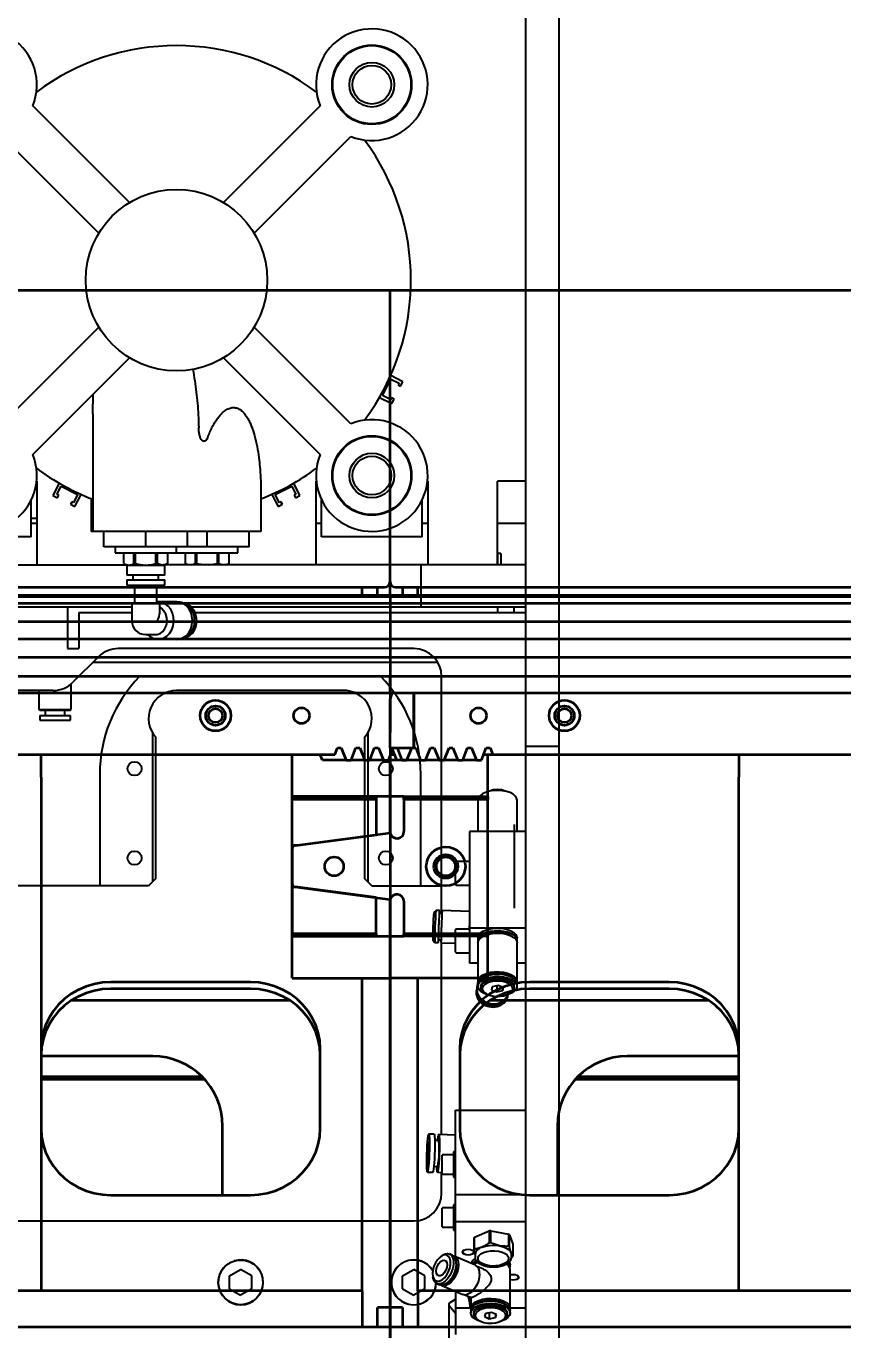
# Model space of a CAD drawing. Header units: inches. Extents: x 16559 to 58559, y 6500 to 36200.
# Drawn here: x 28714.2 to 29006.8, y 29708.2 to 30175.3 of the extents above; entities that cross this region are included whole.
import ezdxf

# ---------------------------------------------------------------- set-up
doc = ezdxf.new("R2010")
doc.units = ezdxf.units.IN
doc.header["$LTSCALE"] = 300
doc.layers.add('GUIDE', color=4, linetype='Continuous', lineweight=35)
doc.layers.add('MORSE', color=41, linetype='Continuous')
doc.layers.add('QUOTE', color=7, linetype='Continuous')
doc.styles.get("Standard").update_dxf_attribs({"font": 'romans.shx'})
doc.dimstyles.new('sc1a100', dxfattribs={"dimscale": 100, "dimtxt": 3, "dimasz": 3, "dimexe": 0, "dimexo": 0, "dimgap": 1, "dimtad": 1, "dimzin": 12, "dimdsep": 46, "dimtxsty": 'Standard', "dimblk": 'CLOSEDBLANK', "dimcen": 1, "dimclrd": 253, "dimclre": 253, "dimclrt": 2, "dimadec": 0, "dimazin": 3, "dimtfac": 1, "dimtmove": 0, "dimatfit": 1, "dimldrblk": 'CLOSEDBLANK', "dimfxl": 1, "dimtolj": 1, "dimtzin": 0, "dimarcsym": 0})

# ---------------------------------------------------------------- blocks, each defined once
blk = doc.blocks.new('A$C17fb79fa')
at = {"layer": 'GUIDE'}
for p, q in [((2000, 413.29), (0, 413.29)), ((0, 413.05), (0, 413.29)), ((0, 349.36), (0, 413.05)), ((4000, 413.29), (2000, 413.29)), ((4000, 413.05), (4000, 413.29)), ((4000, 349.36), (4000, 413.05)), ((0, 345.6), (0, 349.36)), ((4000, 345.6), (4000, 349.36)), ((0, 309), (0, 345.6)), ((4000, 309), (4000, 345.6)), ((4000, 304), (4000, 309)), ((4000, 304), (0, 304)), ((0, 304), (0, 303.5)), ((2, 307), (1998, 307)), ((4.5, 307), (4.5, 304)), ((10, 304), (10, 307)), ((2002, 307), (3998, 307)), ((3990, 304), (3990, 307)), ((3995.5, 304), (3995.5, 307)), ((4000, 304), (4000, 303.5)), ((4000, 303.5), (0, 303.5)), ((0, 303.5), (0, 301.14)), ((4000, 301.14), (0, 301.14)), ((0, 301.14), (0, 294.64)), ((4000, 303.5), (4000, 301.14)), ((4000, 301.14), (4000, 294.64)), ((4000, 294.64), (0, 294.64)), ((0, 294.64), (0, 288.36)), ((4000, 294.64), (4000, 288.36)), ((4000, 288.36), (0, 288.36)), ((0, 288.36), (0, 281.86)), ((4000, 288.36), (4000, 281.86)), ((4000, 281.86), (0, 281.86)), ((0, 281.86), (0, 275)), ((4000, 281.86), (4000, 275)), ((4000, 275), (0, 275)), ((0, 275), (0, 269)), ((4000, 269), (4000, 275)), ((1.77, 269), (0, 269)), ((0, 269), (0, 255)), ((0.71, 269), (0, 267)), ((0, 249.5), (0, 267)), ((8.51, 269), (1.77, 269)), ((1008.51, 269), (8.51, 269)), ((8.51, 269), (8.51, 249.5)), ((4008.51, 269), (3008.51, 269)), ((4008.51, 249.5), (4008.51, 269)), ((0, 249.5), (0, 247)), ((0, 249.5), (8.51, 249.5)), ((2.44, 245), (0.7, 249.5)), ((8.51, 249.5), (9.21, 249.5)), ((9.21, 249.5), (10.95, 245)), ((12.74, 245), (14.48, 249.5)), ((14.48, 249.5), (15.88, 249.5)), ((15.88, 249.5), (17.62, 245)), ((19.4, 245), (21.14, 249.5)), ((21.14, 249.5), (22.55, 249.5)), ((22.55, 249.5), (24.28, 245)), ((26.07, 245), (27.81, 249.5)), ((27.81, 249.5), (29.21, 249.5)), ((29.21, 249.5), (30.95, 245)), ((32.74, 245), (34.48, 249.5)), ((34.48, 249.5), (35.88, 249.5)), ((35.88, 249.5), (36.84, 247)), ((3980.18, 247), (3981.14, 249.5)), ((3981.14, 249.5), (3982.55, 249.5)), ((3982.55, 249.5), (3984.28, 245)), ((3986.07, 245), (3987.81, 249.5)), ((3987.81, 249.5), (3989.21, 249.5)), ((3989.21, 249.5), (3990.95, 245)), ((3992.74, 245), (3994.48, 249.5)), ((3994.48, 249.5), (3995.88, 249.5)), ((3995.88, 249.5), (3997.62, 245)), ((3999.41, 245), (4001.14, 249.5)), ((4001.14, 249.5), (4002.55, 249.5)), ((4002.55, 249.5), (4004.28, 245)), ((4006.07, 245), (4007.81, 249.5)), ((4007.81, 249.5), (4008.51, 249.5)), ((1.67, 247), (0, 247)), ((0, 247), (0, 232)), ((10.95, 245), (2.44, 245)), ((10.95, 245), (12.74, 245)), ((17.62, 245), (12.74, 245)), ((17.62, 245), (19.4, 245)), ((24.28, 245), (19.4, 245)), ((24.28, 245), (26.07, 245)), ((30.95, 245), (26.07, 245)), ((30.95, 245), (32.74, 245)), ((36.84, 247), (33.51, 247)), ((35, 232), (35, 247)), ((980.18, 247), (36.84, 247)), ((125, 247), (125, 239)), ((3980.18, 247), (3036.84, 247)), ((3875, 239), (3875, 247)), ((3965, 232), (3965, 247)), ((3975.77, 245), (3975, 247)), ((3984.28, 245), (3975.77, 245)), ((3984.28, 245), (3986.07, 245)), ((3990.95, 245), (3986.07, 245)), ((3990.95, 245), (3992.74, 245)), ((3997.62, 245), (3992.74, 245)), ((3997.62, 245), (3999.41, 245)), ((4004.28, 245), (3999.41, 245)), ((4000, 232), (4000, 245)), ((4004.28, 245), (4006.07, 245)), ((125, 55), (125, 239)), ((3875, 239), (3875, 55)), ((-35, 232), (-5, 232)), ((-35, 231), (-35, 232)), ((-5, 231), (-35, 231)), ((-35, 214.5), (-35, 231)), ((-5, 232), (-5, 231)), ((-5, 231), (-5, 218.18)), ((5, 232), (0, 232)), ((0, 218.84), (0, 232)), ((5, 232), (35, 232)), ((5, 231), (5, 232)), ((5, 231), (5, 219.5)), ((35, 231), (5, 231)), ((35, 232), (35, 231)), ((35, 183), (35, 231)), ((4000, 232), (3965, 232)), ((3965, 182), (3965, 232)), ((4000, 232), (4000, 182)), ((0.09, 218.85), (-34.13, 214.35)), ((-5, 218.18), (-32.98, 214.5)), ((-32.98, 214.5), (-35, 214.5)), ((-35, 213.36), (-35, 200.64)), ((-35, 199.5), (-35, 183)), ((-32.98, 199.5), (-35, 199.5)), ((-34.13, 199.65), (0.09, 195.15)), ((-5, 195.82), (-32.98, 199.5)), ((-5, 183), (-5, 195.82)), ((0, 182), (0, 195.16)), ((5, 194.5), (5, 183)), ((-35, 183), (-5, 183)), ((-35, 182), (-35, 183)), ((-5, 183), (-5, 182)), ((5, 183), (35, 183)), ((5, 182), (5, 183)), ((35, 183), (35, 182)), ((-5, 182), (-35, 182)), ((0, 182), (0, 167)), ((0, 182), (5, 182)), ((35, 182), (5, 182)), ((35, 167), (35, 182)), ((3965, 167), (3965, 182)), ((3965, 182), (4000, 182)), ((4000, 167), (4000, 182)), ((35, 167), (0, 167)), ((0, 167), (0, 49)), ((10, 55), (10, 167)), ((100, 165.57), (50, 165.57)), ((3950, 165.57), (3900, 165.57)), ((3965, 167), (4000, 167)), ((3990, 55), (3990, 167)), ((4000, 49), (4000, 167)), ((114.11, 159), (35.89, 159)), ((100, 163.16), (50, 163.16)), ((3964.11, 159), (3885.89, 159)), ((3950, 163.16), (3900, 163.16)), ((25, 141.73), (25, 113.12)), ((3975, 113.12), (3975, 141.73)), ((125, 139), (85, 139)), ((3915, 139), (3875, 139)), ((125, 131.66), (67.3, 131.66)), ((3932.7, 131.66), (3875, 131.66)), ((125, 130.66), (66.36, 130.66)), ((3933.64, 130.66), (3875, 130.66)), ((60, 114), (60, 89.28)), ((3940, 89.28), (3940, 114)), ((50, 89.28), (100, 89.28)), ((3900, 89.28), (3950, 89.28)), ((10, 55), (10, 42)), ((3990, 55), (10, 55)), ((3990, 55), (3990, 42)), ((4.5, 49), (0, 49)), ((0, 49), (0, 42)), ((4.5, 49), (4.5, 42)), ((4000, 49), (3995.5, 49)), ((3995.5, 42), (3995.5, 49)), ((4000, 42), (4000, 49)), ((4000, 42), (0, 42)), ((0, 42), (0, 34)), ((4000, 34), (4000, 42))]:
    blk.add_line(p, q, dxfattribs=at)
at = {"layer": 'GUIDE', "flags": 128}
for points in [[(50, 165.57), (46.99, 165.39), (44.02, 164.87), (41.13, 164.02), (38.38, 162.84), (35.8, 161.35), (33.42, 159.57), (31.29, 157.54), (29.43, 155.27), (27.86, 152.81), (26.62, 150.18), (25.73, 147.43), (25.18, 144.6), (25, 141.73)], [(125, 141.73), (124.82, 144.6), (124.27, 147.43), (123.38, 150.18), (122.14, 152.81), (120.57, 155.27), (118.71, 157.54), (116.58, 159.57), (114.2, 161.35), (111.62, 162.84), (108.87, 164.02), (105.98, 164.87), (103.01, 165.39), (100, 165.57)], [(3900, 165.57), (3896.99, 165.39), (3894.02, 164.87), (3891.13, 164.02), (3888.38, 162.84), (3885.8, 161.35), (3883.42, 159.57), (3881.29, 157.54), (3879.43, 155.27), (3877.86, 152.81), (3876.62, 150.18), (3875.73, 147.43), (3875.18, 144.6), (3875, 141.73)], [(3975, 141.73), (3974.82, 144.6), (3974.27, 147.43), (3973.38, 150.18), (3972.14, 152.81), (3970.57, 155.27), (3968.71, 157.54), (3966.58, 159.57), (3964.2, 161.35), (3961.62, 162.84), (3958.87, 164.02), (3955.98, 164.87), (3953.01, 165.39), (3950, 165.57)], [(50, 163.16), (46.99, 162.98), (44.02, 162.46), (41.13, 161.61), (38.38, 160.43), (35.8, 158.94), (33.42, 157.16), (31.29, 155.13), (29.43, 152.86), (27.86, 150.4), (26.62, 147.77), (25.73, 145.02), (25.18, 142.19), (25, 139.32)], [(125, 139.32), (124.82, 142.19), (124.27, 145.02), (123.38, 147.77), (122.14, 150.4), (120.57, 152.86), (118.71, 155.13), (116.58, 157.16), (114.2, 158.94), (111.62, 160.43), (108.87, 161.61), (105.98, 162.46), (103.01, 162.98), (100, 163.16)], [(3900, 163.16), (3896.99, 162.98), (3894.02, 162.46), (3891.13, 161.61), (3888.38, 160.43), (3885.8, 158.94), (3883.42, 157.16), (3881.29, 155.13), (3879.43, 152.86), (3877.86, 150.4), (3876.62, 147.77), (3875.73, 145.02), (3875.18, 142.19), (3875, 139.32)], [(3975, 139.32), (3974.82, 142.19), (3974.27, 145.02), (3973.38, 147.77), (3972.14, 150.4), (3970.57, 152.86), (3968.71, 155.13), (3966.58, 157.16), (3964.2, 158.94), (3961.62, 160.43), (3958.87, 161.61), (3955.98, 162.46), (3953.01, 162.98), (3950, 163.16)], [(25, 113.12), (25.18, 110.25), (25.73, 107.41), (26.62, 104.67), (27.86, 102.04), (29.43, 99.58), (31.29, 97.31), (33.42, 95.28), (35.8, 93.5), (38.38, 92.01), (41.13, 90.83), (44.02, 89.97), (46.99, 89.45), (50, 89.28)], [(100, 89.28), (103.01, 89.45), (105.98, 89.97), (108.87, 90.83), (111.62, 92.01), (114.2, 93.5), (116.58, 95.28), (118.71, 97.31), (120.57, 99.58), (122.14, 102.04), (123.38, 104.67), (124.27, 107.41), (124.82, 110.25), (125, 113.12)], [(3875, 113.12), (3875.18, 110.25), (3875.73, 107.41), (3876.62, 104.67), (3877.86, 102.04), (3879.43, 99.58), (3881.29, 97.31), (3883.42, 95.28), (3885.8, 93.5), (3888.38, 92.01), (3891.13, 90.83), (3894.02, 89.97), (3896.99, 89.45), (3900, 89.28)], [(3950, 89.28), (3953.01, 89.45), (3955.98, 89.97), (3958.87, 90.83), (3961.62, 92.01), (3964.2, 93.5), (3966.58, 95.28), (3968.71, 97.31), (3970.57, 99.58), (3972.14, 102.04), (3973.38, 104.67), (3974.27, 107.41), (3974.82, 110.25), (3975, 113.12)]]:
    blk.add_lwpolyline(points, dxfattribs=at)
at = {"layer": 'GUIDE'}
for centre, radius in [((62.5, 261), 5.5), ((3937.5, 261), 5.5), ((31.7, 261), 2.85), ((62.5, 261), 3.5), ((62.5, 261), 2.5), ((3937.5, 261), 3.5), ((3937.5, 261), 2.5), ((3968.3, 261), 2.85), ((20, 207), 7), ((20, 207), 4.25), ((20, 207), 3.4), ((3980, 207), 3.4)]:
    blk.add_circle(centre, radius, dxfattribs=at)
for centre, radius, start, end in [((2, 309), 2, 180, 270), ((3998, 309), 2, 270, 0), ((2.5, 219.5), 2.5, 195, 0), ((-34, 213.36), 1, 97.5, 180), ((-34, 200.64), 1, 180, 262.5), ((2.5, 194.5), 2.5, 0, 165), ((85, 114), 25, 90, 180), ((3915, 114), 25, 0, 90)]:
    blk.add_arc(centre, radius, start, end, dxfattribs=at)
blk = doc.blocks.new('A$C35a7cedc1')
at = {"layer": 'MORSE'}
for p, q in [((60.5, -80), (60.5, -689)), ((48.5, -150), (48.5, -699.5)), ((-93.34, -227.2), (-127.98, -192.56)), ((-25.02, -192.56), (-59.66, -227.2)), ((-138.94, -203.52), (-104.3, -238.16)), ((-48.7, -238.16), (-14.06, -203.52)), ((-104.3, -271.84), (-138.94, -306.48)), ((-14.06, -306.48), (-48.7, -271.84)), ((-127.98, -317.44), (-93.34, -282.8)), ((-59.66, -282.8), (-25.02, -317.44)), ((4.62, -291.39), (0.24, -289.16)), ((-2.71, -296.3), (0.29, -290.42)), ((0.29, -290.42), (3.23, -291.92)), ((3.23, -291.92), (2.91, -292.54)), ((2.91, -292.54), (3.8, -293)), ((3.8, -293), (4.62, -291.39)), ((-106.5, -302.91), (-106.38, -295.84)), ((-3.76, -297), (0.62, -299.23)), ((0.23, -297.8), (-2.71, -296.3)), ((0.55, -297.18), (0.23, -297.8)), ((1.44, -297.63), (0.55, -297.18)), ((0.62, -299.23), (1.44, -297.63)), ((-106.5, -302.91), (-106.5, -345)), ((-126.5, -327), (-126.6, -327)), ((-126.5, -327), (-126.5, -357)), ((-118.5, -327.74), (-120.73, -332.12)), ((-119.3, -331.73), (-117.8, -328.79)), ((-117.8, -328.79), (-111.92, -331.79)), ((-46.25, -330.41), (-46.25, -345)), ((-41.08, -331.79), (-35.2, -328.79)), ((-35.2, -328.79), (-33.7, -331.73)), ((-32.27, -332.12), (-34.5, -327.74)), ((-26.4, -327), (-26.5, -327)), ((-26.5, -357), (-26.5, -327)), ((13.5, -327), (13.4, -327)), ((13.5, -327), (13.5, -357)), ((48.5, -327), (38.5, -327)), ((38.5, -357), (38.5, -327)), ((-128.5, -347), (-128.5, -333.72)), ((-120.73, -332.12), (-119.13, -332.94)), ((-118.68, -332.05), (-119.3, -331.73)), ((-119.13, -332.94), (-118.68, -332.05)), ((-114.04, -334.41), (-114.5, -335.3)), ((-114.5, -335.3), (-112.89, -336.12)), ((-113.42, -334.73), (-114.04, -334.41)), ((-111.92, -331.79), (-113.42, -334.73)), ((-112.89, -336.12), (-110.66, -331.74)), ((-107, -333.27), (-107, -345)), ((-42.34, -331.74), (-40.11, -336.12)), ((-39.58, -334.73), (-41.08, -331.79)), ((-40.11, -336.12), (-38.5, -335.3)), ((-38.96, -334.41), (-39.58, -334.73)), ((-38.5, -335.3), (-38.96, -334.41)), ((-33.7, -331.73), (-34.32, -332.05)), ((-34.32, -332.05), (-33.87, -332.94)), ((-33.87, -332.94), (-32.27, -332.12)), ((-24.5, -347), (-24.5, -333.72)), ((11.5, -347), (11.5, -333.72)), ((-126.5, -340.4), (-128.5, -340.4)), ((-128.5, -342), (-126.5, -342)), ((-46.25, -345), (-107, -345)), ((-102.5, -350.5), (-102.5, -345)), ((-87.5, -350.5), (-87.5, -345)), ((-72.5, -350.5), (-72.5, -345)), ((-65.5, -350.5), (-65.5, -345)), ((-50.5, -350.5), (-50.5, -345)), ((-26.5, -342), (-24.5, -342)), ((11.5, -342), (13.5, -342)), ((38.5, -342), (48.5, -342)), ((-128.5, -347), (-164.5, -347)), ((11.5, -347), (-24.5, -347)), ((-50.5, -350.5), (-102.5, -350.5)), ((-98.5, -350.5), (-98.5, -352.7)), ((-98.5, -352.7), (-54.5, -352.7)), ((-95.39, -356.56), (-95.39, -352.7)), ((-91.73, -356.56), (-91.73, -352.7)), ((-91.16, -356.56), (-91.16, -352.7)), ((-83.84, -356.56), (-83.84, -352.7)), ((-83.27, -356.56), (-83.27, -352.7)), ((-79.61, -356.56), (-79.61, -352.7)), ((-76.5, -352.7), (-76.5, -350.5)), ((-73.4, -352.7), (-73.4, -356.56)), ((-69.73, -356.56), (-69.73, -352.7)), ((-69.16, -356.56), (-69.16, -352.7)), ((-61.84, -356.56), (-61.84, -352.7)), ((-61.27, -356.56), (-61.27, -352.7)), ((-57.61, -356.56), (-57.61, -352.7)), ((-54.5, -352.7), (-54.5, -350.5)), ((39.65, -352.87), (38.5, -352.87)), ((38.65, -357), (38.65, -352.87)), ((39.65, -352.87), (39.65, -357)), ((-201.5, -357), (-94.65, -357)), ((-95.4, -356.56), (-94.3, -357.2)), ((-95.4, -356.56), (-95.39, -356.56)), ((-94.3, -357.2), (-94.3, -360.7)), ((-80.7, -357.2), (-94.3, -357.2)), ((-91.73, -356.56), (-91.16, -356.56)), ((-83.84, -356.56), (-83.27, -356.56)), ((-80.7, -357.2), (-79.6, -356.56)), ((-80.7, -360.7), (-80.7, -357.2)), ((48.5, -357), (-80.35, -357)), ((-79.61, -356.56), (-79.6, -356.56)), ((-73.4, -356.56), (-72.65, -357)), ((-73.4, -356.56), (-73.39, -356.56)), ((-73.39, -356.56), (-71.86, -357)), ((-71.27, -357), (-69.73, -356.56)), ((-69.73, -356.56), (-69.16, -356.56)), ((-69.16, -356.56), (-66.11, -357)), ((-64.91, -357), (-61.84, -356.56)), ((-61.84, -356.56), (-61.27, -356.56)), ((-61.27, -356.56), (-59.74, -357)), ((-59.14, -357), (-57.61, -356.56)), ((-58.35, -357), (-57.6, -356.56)), ((-57.61, -356.56), (-57.6, -356.56)), ((11, -357), (11, -372)), ((-80.7, -360.7), (-94.3, -360.7)), ((-94.3, -362.4), (-94.3, -364.3)), ((-94.3, -362.4), (-80.7, -362.4)), ((-92.1, -360.7), (-92.1, -362.4)), ((-82.9, -362.4), (-82.9, -360.7)), ((-80.7, -364.3), (-80.7, -362.4)), ((-94.3, -364.3), (-80.7, -364.3)), ((-91.5, -364.3), (-91.5, -370.7)), ((-83.5, -370.7), (-83.5, -364.3)), ((-201.5, -372), (-92.5, -372)), ((-115.5, -372), (-115.5, -387)), ((-92.5, -370.7), (-92.5, -376.95)), ((-92.5, -370.7), (-82.5, -370.7)), ((-83.06, -370.2), (-83.5, -370.22)), ((-76.41, -370.2), (-83.06, -370.2)), ((-82.5, -374.18), (-82.5, -370.7)), ((-74.75, -370.45), (-74.89, -370.45)), ((-71.24, -372), (48.5, -372)), ((38.5, -372), (38.5, -374)), ((44.5, -374), (44.5, -372)), ((-111.5, -374), (-111.5, -387)), ((-111.5, -374), (-92.5, -374)), ((-69.93, -374), (48.5, -374)), ((-87.5, -381.95), (-84.03, -381.95)), ((-115.5, -387), (-111.5, -387)), ((8.5, -387), (-97.36, -387)), ((-74.89, -383.45), (-74.75, -383.45)), ((-104.43, -389.93), (-113.57, -399.07)), ((17.16, -392), (-106.5, -392)), ((-114.25, -408.85), (-114.25, -399.69)), ((18.5, -397), (-111.5, -397)), ((18.5, -481.83), (18.5, -397)), ((-120.64, -402), (-161.5, -402)), ((-125.75, -402), (-125.75, -408.85)), ((-16.5, -402), (-76.5, -402)), ((-125.75, -408.85), (-125.5, -409.1)), ((-125.75, -408.85), (-114.25, -408.85)), ((-125.5, -409.1), (-114.5, -409.1)), ((-125.5, -410.9), (-125.5, -412.6)), ((-125.5, -410.9), (-114.5, -410.9)), ((-123.55, -409.1), (-123.55, -410.9)), ((-116.45, -410.9), (-116.45, -409.1)), ((-114.5, -409.1), (-114.25, -408.85)), ((-114.5, -412.6), (-114.5, -410.9)), ((-125.5, -412.6), (-114.5, -412.6)), ((-85, -470.5), (-85, -417.27)), ((-84, -418.61), (-84, -469.5)), ((-9, -469.5), (-9, -418.61)), ((-8, -417.27), (-8, -470.5)), ((60.5, -422), (48.5, -422)), ((-104, -432), (-104, -472)), ((11, -472), (11, -432)), ((31.5, -441.19), (31.5, -441.27)), ((31.5, -441.27), (31.5, -452.49)), ((45.5, -452.49), (45.5, -441.27)), ((28.5, -452.49), (28.5, -499.64)), ((48.5, -452.49), (28.5, -452.49)), ((23.5, -471.49), (23.5, -463.39)), ((28.5, -463.19), (23.7, -463.19)), ((-84, -469.5), (-86.5, -472)), ((-6.5, -472), (-9, -469.5)), ((23.7, -471.69), (28.5, -471.69)), ((-86.5, -472), (-151.5, -472)), ((-6.5, -472), (18.5, -472)), ((16.48, -480.76), (15.7, -481.48)), ((17.73, -480.81), (16.48, -480.76)), ((28.5, -481.2), (18.73, -480.84)), ((18.62, -481.84), (17.69, -481.8)), ((23.5, -495.74), (23.5, -487.64)), ((28.5, -487.44), (23.7, -487.44)), ((48.5, -487.14), (28.5, -487.14)), ((15.34, -491.47), (16.06, -492.25)), ((16.06, -492.25), (17.31, -492.3)), ((17.35, -491.3), (18.28, -491.33)), ((18.31, -492.33), (23.5, -492.52)), ((18.5, -561.12), (18.5, -492.34)), ((31.5, -490.64), (31.5, -491.5)), ((31.5, -492.37), (31.5, -506.22)), ((45.47, -491.8), (45.45, -491.93)), ((45.5, -491.5), (45.5, -490.64)), ((45.5, -506.22), (45.5, -492.37)), ((23.7, -495.94), (28.5, -495.94)), ((31.5, -499.64), (28.5, -499.64)), ((48.5, -499.64), (45.5, -499.64)), ((31.05, -508.79), (30.94, -509.41)), ((31.5, -506.13), (31.13, -508.29)), ((31.5, -507.09), (31.5, -507.96)), ((32.5, -507.96), (32.5, -508.39)), ((36.61, -508.16), (36.41, -509.31)), ((38.7, -507.67), (36.61, -508.16)), ((38.3, -507.76), (38.3, -509.97)), ((40.59, -508.33), (38.7, -507.67)), ((40.39, -508.26), (40.39, -509.48)), ((40.39, -509.48), (40.59, -508.33)), ((44.5, -508.39), (44.5, -507.96)), ((45.47, -506.52), (45.45, -506.66)), ((45.5, -507.96), (45.5, -507.09)), ((33.6, -510.12), (34.01, -510.41)), ((36.41, -509.31), (38.3, -509.97)), ((38.3, -509.97), (40.39, -509.48)), ((42.27, -511.35), (42.36, -510.88)), ((42.99, -510.41), (43.4, -510.12)), ((23.5, -552.37), (48.5, -552.37)), ((23.5, -604.77), (23.5, -552.37)), ((15.81, -560.97), (13.92, -560.91)), ((17.43, -563.19), (16.05, -563.14)), ((23.5, -561.31), (17.51, -561.09)), ((23.5, -561.87), (23.5, -561.87)), ((48.5, -561.87), (48.5, -561.87)), ((18.7, -575.07), (18.7, -568.47)), ((22.7, -568.27), (18.9, -568.27)), ((23.5, -567.27), (22.7, -567.27)), ((22.7, -567.27), (22.7, -576.27)), ((15.71, -572.43), (17.09, -572.48)), ((13.42, -574.5), (15.31, -574.57)), ((17.01, -574.58), (18.7, -574.64)), ((18.5, -582), (18.5, -574.63)), ((18.9, -575.27), (22.7, -575.27)), ((22.7, -576.27), (23.5, -576.27)), ((48.5, -582.68), (23.5, -582.68)), ((18.7, -594.07), (18.7, -587.47)), ((22.7, -587.27), (18.9, -587.27)), ((23.5, -586.27), (22.7, -586.27)), ((22.7, -586.27), (22.7, -595.27)), ((-158.7, -592), (8.5, -592)), ((23.5, -592.18), (48.5, -592.18)), ((18.9, -594.27), (22.7, -594.27)), ((22.7, -595.27), (23.5, -595.27)), ((30.23, -597.76), (35.53, -595.58)), ((30.23, -602.09), (30.23, -597.76)), ((35.53, -595.58), (35.53, -599.91)), ((36.08, -599.87), (36.08, -595.54)), ((36.08, -595.54), (42.5, -596.75)), ((42.5, -596.75), (42.5, -601.08)), ((42.86, -601.29), (42.86, -596.96)), ((42.86, -596.96), (43.97, -600.35)), ((30.03, -598.02), (30.03, -602.35)), ((43.97, -600.35), (43.97, -604.68)), ((-57.15, -606.83), (-57.13, -606.87)), ((-55.98, -606.39), (-56, -606.35)), ((4.85, -606.83), (4.87, -606.87)), ((6.02, -606.39), (6, -606.35)), ((18.7, -604.39), (18.18, -604.76)), ((22.27, -604.25), (21.31, -603.84)), ((30.64, -607.81), (23.03, -604.57)), ((30.52, -603.95), (30.52, -604.99)), ((43.48, -604.99), (43.47, -605.16)), ((43.48, -604.99), (43.48, -603.95)), ((43.55, -605.08), (43.77, -604.94)), ((-57.5, -611.69), (-53.5, -609.38)), ((-57.5, -616.31), (-57.5, -611.69)), ((-49.5, -611.69), (-53.5, -609.38)), ((-49.5, -616.31), (-49.5, -611.69)), ((4.5, -611.69), (8.5, -609.38)), ((4.5, -616.31), (4.5, -611.69)), ((12.5, -611.69), (8.5, -609.38)), ((12.5, -616.31), (12.5, -611.69)), ((15.3, -611.52), (15.39, -612.16)), ((33.47, -609.29), (31.41, -608.41)), ((43, -608.55), (43, -607.68)), ((43, -623.27), (43, -609.42)), ((-57.5, -616.31), (-53.5, -618.62)), ((-49.5, -616.31), (-53.5, -618.62)), ((4.5, -616.31), (8.5, -618.62)), ((12.5, -616.31), (8.5, -618.62)), ((16.81, -614.42), (17.76, -614.83)), ((18.52, -615.15), (26.13, -618.39)), ((21.5, -621.19), (23.5, -619.98)), ((23.5, -617.27), (23.5, -632.68)), ((27.1, -618.53), (29.17, -619.41)), ((28.03, -618.93), (28.03, -619.35)), ((28.23, -619.09), (28.23, -619.01)), ((28.52, -620.95), (28.52, -621.99)), ((29, -619.34), (29, -623.27)), ((21.07, -621.9), (21.07, -636.4)), ((23.5, -625.18), (21.25, -622.4)), ((23.5, -623.18), (28.9, -623.18)), ((29, -624.14), (29, -625)), ((30, -625), (30, -625.44)), ((34.24, -625.12), (33.82, -626.26)), ((36.42, -624.74), (34.24, -625.12)), ((35.58, -624.88), (35.58, -627.01)), ((38.18, -625.48), (36.42, -624.74)), ((37.76, -625.31), (37.76, -626.62)), ((37.76, -626.62), (38.18, -625.48)), ((42, -625.44), (42, -625)), ((43, -623.18), (48.5, -623.18)), ((43, -625), (43, -624.14)), ((31.1, -627.17), (31.51, -627.46)), ((33.82, -626.26), (35.58, -627.01)), ((35.58, -627.01), (37.76, -626.62)), ((40.49, -627.46), (40.9, -627.17))]:
    blk.add_line(p, q, dxfattribs=at)
at = {"layer": 'MORSE', "color": 4}
for p, q in [((44.5, -450), (44.5, -480)), ((60.5, -497), (60.5, -527))]:
    blk.add_line(p, q, dxfattribs=at)
at = {"layer": 'MORSE', "flags": 128}
for points in [[(-84.03, -381.95), (-83.47, -381.9), (-82.38, -381.54), (-81.41, -380.83), (-80.63, -379.83), (-80.11, -378.62), (-79.88, -377.29), (-79.96, -375.93), (-80.34, -374.65), (-80.99, -373.54), (-81.87, -372.68), (-82.5, -372.3)], [(-82.41, -383.65), (-81.14, -383.29), (-79.98, -382.59), (-78.98, -381.58), (-78.2, -380.32), (-77.68, -378.89), (-77.46, -377.34), (-77.53, -375.78), (-77.91, -374.28), (-78.56, -372.92), (-79.45, -371.78), (-80.54, -370.92), (-81.77, -370.38), (-83.06, -370.2)], [(-70.79, -376.95), (-70.94, -375.39), (-71.39, -373.92), (-72.1, -372.61), (-73.05, -371.54), (-74.18, -370.75), (-75.43, -370.3), (-76.41, -370.2)], [(-74.75, -370.45), (-73.5, -370.63), (-72.32, -371.14), (-71.27, -371.97), (-70.41, -373.07), (-69.78, -374.38), (-69.42, -375.82), (-69.35, -377.33), (-69.56, -378.81), (-70.06, -380.2), (-70.81, -381.41), (-71.77, -382.38), (-72.9, -383.06), (-74.12, -383.41), (-74.75, -383.45)], [(-74.18, -383.15), (-73.05, -382.36), (-72.1, -381.29), (-71.39, -379.98), (-70.94, -378.51), (-70.79, -376.95)], [(-70.03, -376.95), (-70.17, -378.45), (-70.6, -379.87), (-71.29, -381.13), (-72.21, -382.16), (-73.29, -382.92)], [(-86.84, -381.95), (-86.15, -382.59), (-84.98, -383.29), (-83.71, -383.65), (-76.41, -383.7)], [(-76.41, -383.7), (-75.43, -383.6), (-73.29, -382.92)], [(-74.5, -383.35), (-74.74, -383.4)], [(45.5, -441.27), (45.36, -440.58), (44.88, -439.83), (44.08, -439.16), (43, -438.59), (41.69, -438.16), (40.22, -437.88), (38.67, -437.77), (37.11, -437.84), (35.62, -438.08), (34.27, -438.48), (33.14, -439.02), (32.27, -439.68), (31.72, -440.41), (31.5, -441.19)], [(17.76, -481.81), (17.76, -481.26), (17.74, -480.87), (17.71, -480.84), (17.67, -481.17), (17.62, -481.83), (17.56, -482.8), (17.5, -483.99), (17.44, -485.35), (17.39, -486.79), (17.34, -488.21), (17.31, -489.53), (17.28, -490.66), (17.28, -491.53)], [(31.5, -490.64), (31.53, -490.34), (31.83, -489.57), (32.47, -488.85), (33.42, -488.23), (34.62, -487.72), (36.01, -487.36), (37.53, -487.17), (39.1, -487.15), (40.63, -487.3), (42.06, -487.62), (43.31, -488.09), (44.32, -488.69), (45.04, -489.39), (45.43, -490.15), (45.5, -490.64)], [(31.5, -492.37), (31.53, -492.07), (31.83, -491.3), (32.47, -490.59), (33.42, -489.96), (34.62, -489.46), (36.01, -489.1), (37.53, -488.9), (39.1, -488.88), (40.63, -489.03), (42.06, -489.35), (43.31, -489.83), (44.32, -490.43), (45.04, -491.12), (45.43, -491.88), (45.5, -492.37)], [(31.55, -491.93), (31.53, -491.2), (31.83, -490.43), (32.47, -489.72), (33.42, -489.09), (34.62, -488.59), (36.01, -488.23), (37.53, -488.04), (39.1, -488.01), (40.63, -488.17), (42.06, -488.49), (43.31, -488.96), (44.32, -489.56), (45.04, -490.26), (45.43, -491.02), (45.47, -491.8)], [(17.28, -491.53), (17.28, -492.09), (17.31, -492.3), (17.34, -492.15), (17.39, -491.64), (17.41, -491.3)], [(17.32, -490.66), (17.33, -491.15), (17.35, -491.3)], [(31.5, -507.09), (31.53, -506.79), (31.83, -506.02), (32.47, -505.31), (33.42, -504.68), (34.62, -504.18), (36.01, -503.82), (37.53, -503.62), (39.1, -503.6), (40.63, -503.76), (42.06, -504.08), (43.31, -504.55), (44.32, -505.15), (45.04, -505.84), (45.43, -506.6), (45.5, -507.09)], [(31.55, -506.66), (31.53, -505.93), (31.83, -505.16), (32.47, -504.44), (33.42, -503.82), (34.62, -503.31), (36.01, -502.95), (37.53, -502.76), (39.1, -502.74), (40.63, -502.89), (42.06, -503.21), (43.31, -503.68), (44.32, -504.28), (45.04, -504.98), (45.43, -505.74), (45.47, -506.52)], [(31.1, -508.54), (30.98, -509.51), (31.16, -510.76), (31.69, -511.94), (32.54, -512.99), (33.64, -513.83), (34.94, -514.42), (36.35, -514.71), (37.79, -514.69), (39.15, -514.37), (40.37, -513.75), (41.35, -512.88), (42.04, -511.82), (42.35, -510.88)], [(31.13, -508.29), (31.07, -509.01), (31.25, -510.26), (31.78, -511.44), (32.62, -512.49), (33.73, -513.33), (35.03, -513.92), (36.44, -514.21), (37.87, -514.2), (39.24, -513.87), (40.45, -513.25), (41.43, -512.38), (42.13, -511.32), (42.3, -510.9)], [(35.41, -511.1), (34.94, -510.97), (33.69, -510.5), (32.68, -509.9), (31.96, -509.2), (31.57, -508.44), (31.53, -507.66), (31.83, -506.89), (32.47, -506.17), (33.42, -505.55), (34.62, -505.04), (36.01, -504.68), (37.53, -504.49), (39.1, -504.47), (40.63, -504.62), (42.06, -504.94), (43.31, -505.41), (44.32, -506.01), (45.04, -506.71), (45.43, -507.47), (45.47, -508.25)], [(32.5, -507.96), (32.63, -507.33), (33.13, -506.62), (33.96, -505.99), (35.08, -505.49), (36.42, -505.14), (37.88, -504.97), (39.38, -504.99), (40.83, -505.19), (42.13, -505.57), (43.21, -506.1), (43.98, -506.74), (44.42, -507.46), (44.5, -507.96)], [(33.6, -510.12), (33.36, -509.94), (32.75, -509.25), (32.5, -508.51), (32.63, -507.76), (33.13, -507.05), (33.96, -506.43), (35.08, -505.92), (36.42, -505.58), (37.88, -505.4), (39.38, -505.42), (40.83, -505.62), (42.13, -506), (43.21, -506.53), (43.98, -507.17), (44.42, -507.89), (44.48, -508.64)], [(43.98, -509.06), (43.91, -508.34), (43.48, -507.65), (42.71, -507.05), (41.65, -506.57), (40.37, -506.24), (38.97, -506.08), (37.53, -506.11), (36.17, -506.33), (34.96, -506.72), (33.99, -507.25), (33.33, -507.89), (33.02, -508.59), (33.09, -509.3), (33.52, -509.99), (34.29, -510.59), (35.35, -511.08), (36.63, -511.41), (38.03, -511.56), (39.47, -511.53), (40.83, -511.31), (42.04, -510.92), (43.01, -510.39), (43.67, -509.76), (43.98, -509.06)], [(45.47, -508.25), (45.17, -509.02), (44.53, -509.74), (43.58, -510.36), (42.38, -510.87), (41.59, -511.1)], [(30.94, -509.41), (30.92, -509.51), (30.92, -510.76), (31.28, -511.99), (31.97, -513.11), (32.95, -514.06), (34.17, -514.78), (35.53, -515.23), (36.97, -515.37), (38.38, -515.19), (39.68, -514.72), (40.78, -513.97), (41.63, -512.99), (42.16, -511.86), (42.27, -511.35)], [(13.17, -571.09), (13.18, -569.64), (13.22, -568.09), (13.29, -566.51), (13.37, -565), (13.47, -563.64), (13.58, -562.49), (13.7, -561.62), (13.81, -561.09), (13.92, -560.91), (14.01, -561.09), (14.09, -561.63), (14.14, -562.5), (14.16, -563.65), (14.16, -565.02), (14.14, -566.53), (14.09, -568.1), (14.01, -569.66), (13.92, -571.11), (13.81, -572.37), (13.7, -573.38), (13.58, -574.09), (13.47, -574.45), (13.37, -574.45), (13.29, -574.08), (13.22, -573.37), (13.18, -572.36), (13.17, -571.09)], [(13.96, -565.71), (13.95, -564.77), (13.91, -564.1), (13.85, -563.75), (13.78, -563.75), (13.69, -564.1), (13.6, -564.77), (13.52, -565.7), (13.45, -566.81), (13.4, -567.99), (13.38, -569.16), (13.38, -570.19), (13.4, -571), (13.45, -571.52), (13.52, -571.7), (13.6, -571.52), (13.69, -571.01), (13.78, -570.2), (13.85, -569.17), (13.91, -568), (13.95, -566.82), (13.96, -565.71)], [(15.81, -560.97), (15.91, -561.16), (15.98, -561.7), (16.03, -562.57), (16.06, -563.72), (16.06, -565.09), (16.03, -566.6), (15.98, -568.17), (15.91, -569.73), (15.81, -571.17), (15.71, -572.44), (15.59, -573.45), (15.48, -574.16), (15.37, -574.52), (15.31, -574.57)], [(17.12, -563.17), (17.17, -562.66), (17.29, -561.8), (17.4, -561.27), (17.51, -561.09), (17.6, -561.27), (17.67, -561.81), (17.72, -562.67), (17.75, -563.81), (17.75, -565.17), (17.72, -566.67), (17.67, -568.23), (17.6, -569.77), (17.51, -571.21), (17.4, -572.47), (17.29, -573.47), (17.17, -574.17), (17.06, -574.53), (16.96, -574.53), (16.88, -574.17), (16.82, -573.46), (16.78, -572.47)], [(28, -604.23), (27.2, -604.15), (26.52, -603.93), (26.06, -603.59), (25.9, -603.18), (26.06, -602.78), (26.52, -602.44), (27.2, -602.21), (28, -602.13), (28.8, -602.21), (29.48, -602.44), (29.94, -602.78), (30.1, -603.18), (29.94, -603.59), (29.48, -603.93), (28.8, -604.15), (28, -604.23)], [(32.89, -601.44), (34.21, -601.02), (35.69, -600.77), (37.25, -600.71), (38.79, -600.83), (40.23, -601.14), (41.48, -601.61), (42.47, -602.21), (43.15, -602.92), (43.46, -603.68), (43.48, -603.95)], [(15.25, -610.79), (15.37, -611.89), (15.72, -612.76), (16.28, -613.35), (17, -613.61), (17.83, -613.51), (18.71, -613.08), (19.58, -612.33), (20.36, -611.33), (21, -610.14), (21.46, -608.87), (21.7, -607.59), (21.7, -606.41), (21.46, -605.42), (21, -604.68), (20.36, -604.25), (19.58, -604.17), (18.71, -604.44), (17.83, -605.04), (17, -605.92), (16.28, -607.02), (15.72, -608.26), (15.37, -609.55), (15.25, -610.79)], [(18.7, -604.39), (18.83, -604.3), (19.76, -603.83), (20.65, -603.69), (21.44, -603.9), (22.08, -604.43), (22.53, -605.26), (22.76, -606.34), (22.76, -607.58), (22.53, -608.93), (22.08, -610.29), (21.44, -611.57), (20.65, -612.71), (19.76, -613.61), (18.83, -614.24), (17.91, -614.54), (17.06, -614.51), (16.34, -614.14), (15.79, -613.45), (15.45, -612.49), (15.39, -612.16)], [(20.44, -607.75), (20.32, -608.7), (19.98, -609.68), (19.46, -610.57), (18.83, -611.25), (18.15, -611.64), (17.52, -611.71), (17, -611.43), (16.66, -610.85), (16.54, -610.03), (16.66, -609.07), (17, -608.09), (17.52, -607.21), (18.15, -606.53), (18.83, -606.13), (19.46, -606.07), (19.98, -606.34), (20.32, -606.93), (20.44, -607.75)], [(22.63, -604.45), (22.77, -604.48), (23.49, -604.86), (24.04, -605.54), (24.38, -606.5), (24.5, -607.67)], [(23.73, -606.97), (23.74, -607.01), (23.85, -608.05)], [(26.33, -602.55), (26.15, -602.72), (26, -603.1), (26.15, -603.48), (26.59, -603.8), (27.23, -604.02), (28, -604.1), (28.77, -604.02), (29.41, -603.8), (29.85, -603.48), (30, -603.1)], [(30, -603.1), (29.85, -602.72), (29.67, -602.55)], [(30.06, -607.57), (30.67, -607.15), (31.39, -606.78)], [(30.74, -607.11), (31.2, -606.75), (31.29, -606.69)], [(33.52, -603.3), (34.74, -602.92), (36.11, -602.71), (37.54, -602.69), (38.94, -602.85), (40.2, -603.19), (41.24, -603.68), (42, -604.29), (42.41, -604.98), (42.46, -605.69), (42.13, -606.39), (41.46, -607.02), (40.48, -607.54), (39.26, -607.92), (37.89, -608.13), (36.46, -608.15), (35.06, -607.99), (33.8, -607.65), (32.76, -607.16), (32, -606.55), (31.59, -605.86), (31.54, -605.15), (31.87, -604.45), (32.54, -603.82), (33.52, -603.3)], [(42.72, -606.71), (42.87, -607.02), (43, -607.68)], [(23.74, -607.35), (23.62, -608.65), (23.28, -610.02), (22.73, -611.35), (22.01, -612.57), (21.16, -613.6), (20.25, -614.37), (19.31, -614.84), (18.43, -614.97), (17.76, -614.83)], [(24.5, -607.67), (24.38, -608.98), (24.04, -610.34), (23.49, -611.67), (22.77, -612.89), (21.93, -613.92), (21.01, -614.69), (20.08, -615.16), (19.19, -615.3), (18.4, -615.09), (18.16, -614.95)], [(32.12, -610.91), (32, -612.22), (31.65, -613.58), (31.1, -614.92), (30.38, -616.13), (29.54, -617.16), (28.62, -617.93), (27.69, -618.4), (26.8, -618.54), (26.13, -618.39)], [(43, -611.26), (43.2, -611.21), (44, -611.13), (44.8, -611.21), (45.48, -611.44), (45.94, -611.78), (46.1, -612.18), (45.94, -612.59), (45.48, -612.93), (44.8, -613.15), (44, -613.23)], [(46, -612.1), (45.85, -611.72), (45.67, -611.55)], [(43, -612.96), (43.23, -613.02), (44, -613.1), (44.77, -613.02), (45.41, -612.8), (45.85, -612.48), (46, -612.1)], [(44, -613.23), (43.2, -613.15), (43, -613.11)], [(28.52, -620.95), (28.6, -620.43), (29, -619.72)], [(29.05, -623.71), (29, -623.16), (29.23, -622.38), (29.79, -621.65), (30.67, -621), (31.81, -620.47), (33.17, -620.07), (34.66, -619.84), (36.23, -619.77), (37.78, -619.89), (39.24, -620.17), (40.54, -620.61), (41.61, -621.18), (42.4, -621.86), (42.87, -622.6), (43, -623.39), (42.95, -623.71)], [(29, -624.14), (29, -624.03), (29.23, -623.25), (29.79, -622.52), (30.67, -621.87), (31.81, -621.33), (33.17, -620.94), (34.66, -620.7), (36.23, -620.64), (37.78, -620.75), (39.24, -621.04), (40.54, -621.47), (41.61, -622.05), (42.4, -622.72), (42.87, -623.47), (43, -624.14)], [(31.46, -627.67), (30.39, -627.1), (29.6, -626.42), (29.13, -625.67), (29, -624.89), (29.23, -624.12), (29.79, -623.39), (30.67, -622.74), (31.81, -622.2), (33.17, -621.8), (34.66, -621.57), (36.23, -621.51), (37.78, -621.62), (39.24, -621.9), (40.54, -622.34), (41.61, -622.91), (42.4, -623.59), (42.87, -624.34), (43, -625.12), (42.77, -625.89), (42.21, -626.62), (41.33, -627.27), (40.19, -627.81), (39.09, -628.14)], [(30, -625), (30.06, -624.59), (30.45, -623.86), (31.2, -623.21), (32.24, -622.67), (33.52, -622.27), (34.96, -622.05), (36.46, -622.01), (37.94, -622.17), (39.29, -622.5), (40.43, -622.98), (41.3, -623.6), (41.83, -624.3), (42, -625)], [(31.1, -627.17), (31.1, -627.17), (30.39, -626.5), (30.04, -625.77), (30.06, -625.02), (30.45, -624.29), (31.2, -623.64), (32.24, -623.1), (33.52, -622.71), (34.96, -622.48), (36.46, -622.45), (37.94, -622.6), (39.29, -622.93), (40.43, -623.42), (41.3, -624.03), (41.83, -624.73), (42, -625.48), (41.79, -626.23), (41.22, -626.92), (40.9, -627.17)], [(32.43, -627.96), (33.64, -628.35), (35.01, -628.58), (36.44, -628.61), (37.84, -628.46), (39.12, -628.14), (40.19, -627.65), (40.97, -627.05), (41.41, -626.37), (41.48, -625.65), (41.18, -624.95), (40.53, -624.31), (39.57, -623.78), (38.36, -623.39), (36.99, -623.17), (35.56, -623.13), (34.16, -623.28), (32.88, -623.61), (31.81, -624.09), (31.03, -624.69), (30.59, -625.37), (30.52, -626.09), (30.82, -626.79), (31.47, -627.43), (32.43, -627.96)], [(32.91, -628.14), (32.76, -628.11), (31.46, -627.67)]]:
    blk.add_lwpolyline(points, dxfattribs=at)
at = {"layer": 'MORSE'}
for centre, radius in [((-6.5, -185), 14.25), ((-6.5, -185), 14), ((-6.5, -185), 8), ((-6.5, -185), 6.92), ((-76.5, -255), 32.5), ((-6.5, -325), 14.25), ((-6.5, -325), 14), ((-6.5, -325), 8), ((-6.5, -325), 6.92), ((-91.5, -430), 2.5), ((-1.5, -430), 2.5), ((-91.5, -462), 2.5), ((-1.5, -462), 2.5), ((-53.5, -614), 8)]:
    blk.add_circle(centre, radius, dxfattribs=at)
for centre, radius, start, end in [((-146.5, -185), 20, 337.799, 292.201), ((-6.5, -185), 20, 247.799, 202.201), ((-76.5, -255), 84, 53.3227, 126.6773), ((-76.5, -255), 84, 323.3227, 36.6773), ((-146.5, -325), 20, 67.799, 22.201), ((-6.5, -325), 20, 157.799, 112.201), ((-76.5, -255), 84, 233.3227, 249.0752), ((-76.5, -255), 84, 291.1075, 306.6773), ((-76.24, -376.55), 6.23, 356.2879, 76.0512), ((-87.5, -376.95), 5, 180, 270), ((-97.36, -397), 10, 90, 135), ((8.5, -397), 10, 0, 90), ((-120.64, -392), 10, 270, 315), ((-54, -432), 50, 135.573, 180), ((-39, -432), 50, 0, 44.427), ((-76.5, -412), 10, 90, 223.4535), ((-16.5, -412), 10, 318.5904, 92.6367), ((38.5, -444.71), 7.22, 67.0655, 112.9345), ((38.5, -446.8), 9.09, 78.4976, 101.5024), ((23.7, -463.39), 0.2, 90, 180), ((23.7, -471.49), 0.2, 180, 270), ((119.37, -490.26), 103.33, 174.7272, 181.107), ((149.26, -491.69), 130.98, 175.2476, 179.9429), ((102.76, -489.65), 87.44, 174.6397, 181.1944), ((117.8, -490.45), 100.48, 175.0669, 180.1235), ((277.67, -495.98), 249.45, 177.3074, 178.0382), ((272.12, -495.8), 243.89, 177.3172, 178.0353), ((23.7, -487.64), 0.2, 90, 180), ((38.5, -497.58), 9.18, 55.0235, 124.9765), ((20.28, -491.87), 2.03, 171.4412, 193.3537), ((23.7, -495.74), 0.2, 180, 270), ((38.5, -512.3), 9.18, 55.0235, 124.9765), ((41.98, -507.95), 2.59, 303.1711, 344.5088), ((-10.73, -566.8), 28.39, 348.4654, 7.3184), ((18.9, -568.47), 0.2, 90, 180), ((18.9, -575.07), 0.2, 180, 270), ((8.5, -582), 10, 270, 0), ((18.9, -587.47), 0.2, 90, 180), ((18.9, -594.07), 0.2, 180, 270), ((32.49, -599.67), 2.96, 139.8048, 146.1293), ((36.98, -609.77), 14.26, 93.5892, 95.8053), ((39.55, -601.99), 6.02, 56.6389, 60.5795), ((32.49, -604), 2.96, 139.8048, 146.1293), ((33.58, -604.47), 3.11, 102.8236, 170.3043), ((36.98, -614.1), 14.26, 93.5892, 95.8053), ((39.55, -606.32), 6.02, 56.6389, 60.5795), ((-53.5, -614), 8.05, 116.9756, 108.0698), ((8.5, -614), 8.05, 116.9756, 357.9843), ((8.5, -614), 8, 31.4776, 0.9634), ((8.5, -614), 8.05, 31.8959, 108.0698), ((20.67, -606.91), 3.1, 351.8107, 59.0708), ((31.99, -608.24), 3.11, 117.668, 159.4274), ((32.91, -610.15), 4.47, 116.9842, 140.5797), ((40.88, -608.58), 2.11, 349.0157, 47.0391), ((41.51, -603.03), 2.96, 319.8048, 326.1293), ((16.67, -608.07), 7.19, 304.4981, 0.1643), ((29.05, -610.47), 3.1, 351.8107, 59.0708), ((40.42, -609.64), 2.59, 4.8981, 59.7752), ((30.49, -621), 2.96, 139.8048, 146.1293), ((36, -629.36), 9.18, 55.0581, 124.9419), ((21.88, -621.9), 0.799, 118.126, 218.8572)]:
    blk.add_arc(centre, radius, start, end, dxfattribs=at)
blk.add_ellipse((-87.5, -376.95), major_axis=(4.41, 4.41), ratio=0.535184, start_param=5.203786, end_param=5.791788, dxfattribs=at)
for points, knots in [([(-70.63, -286.97), (-70.39, -288.32), (-69.9, -291.03), (-69.37, -295.11), (-68.96, -299.19), (-68.67, -303.42), (-68.58, -306.3), (-68.53, -307.82)], [0, 0, 0, 0, 0.1964179, 0.3941933, 0.5880299, 0.7818336, 1, 1, 1, 1]), ([(-65.24, -311.15), (-64.97, -310.49), (-64.46, -309.21), (-63.58, -307.39), (-62.67, -305.81), (-61.75, -304.43), (-60.78, -303.23), (-59.68, -302.14), (-58.4, -301.22), (-57.15, -300.72), (-56.1, -300.6), (-55.1, -300.69), (-54.16, -301.06), (-53.32, -301.63), (-52.58, -302.29), (-51.76, -303.27), (-50.97, -304.49), (-50.28, -305.83), (-49.4, -307.86), (-48.46, -310.78), (-47.59, -314.62), (-46.99, -318.37), (-46.58, -322.13), (-46.31, -326.05), (-46.27, -328.88), (-46.25, -330.41)], [0, 0, 0, 0, 0.044575, 0.086173, 0.125097, 0.1576, 0.187698, 0.219265, 0.250837, 0.282237, 0.298096, 0.31385, 0.343105, 0.359284, 0.376925, 0.406095, 0.439788, 0.46923, 0.502267, 0.580263, 0.664094, 0.751528, 0.820825, 0.90356, 1, 1, 1, 1]), ([(-65.24, -311.15), (-65.3, -311.31), (-65.43, -311.62), (-65.68, -312.07), (-65.94, -312.4), (-66.21, -312.61), (-66.42, -312.72), (-66.65, -312.76), (-66.89, -312.72), (-67.13, -312.6), (-67.38, -312.38), (-67.63, -312.04), (-67.96, -311.4), (-68.25, -310.44), (-68.47, -309.17), (-68.51, -308.29), (-68.53, -307.82)], [0, 0, 0, 0, 0.067817, 0.125393, 0.196658, 0.225676, 0.251248, 0.279989, 0.308746, 0.3404, 0.37716, 0.433264, 0.502387, 0.655337, 0.820858, 1, 1, 1, 1]), ([(-95.39, -356.56), (-94.78, -356.82), (-93.56, -357.34), (-92.34, -356.83), (-91.73, -356.56)], [0, 0, 0, 0, 0.498448, 1, 1, 1, 1]), ([(-91.16, -356.56), (-89.95, -356.82), (-87.5, -357.34), (-85.06, -356.83), (-83.84, -356.56)], [0, 0, 0, 0, 0.498448, 1, 1, 1, 1]), ([(-79.61, -356.56), (-80.22, -356.82), (-81.44, -357.34), (-82.66, -356.82), (-83.27, -356.56)], [0, 0, 0, 0, 0.499966, 1, 1, 1, 1]), ([(30.03, -602.35), (30.13, -602.81), (30.29, -603.51), (30.46, -604.03), (30.52, -604.21)], [0, 0, 0, 0, 0.649074, 1, 1, 1, 1]), ([(35.53, -599.91), (34.92, -600.32), (33.34, -601.38), (31.51, -601.93), (30.39, -602.07), (30.23, -602.09)], [0, 0, 0, 0, 0.352191, 0.905246, 1, 1, 1, 1]), ([(42.5, -601.08), (41.9, -601.1), (40.69, -601.13), (38.51, -600.81), (36.99, -600.22), (36.08, -599.87)], [0, 0, 0, 0, 0.284197, 0.574865, 1, 1, 1, 1]), ([(43.97, -604.68), (43.87, -604.49), (43.66, -604.12), (43.28, -603.06), (43.01, -601.95), (42.86, -601.29)], [0, 0, 0, 0, 0.284197, 0.574865, 1, 1, 1, 1]), ([(30.56, -604.99), (30.55, -605.12), (30.52, -605.51), (30.82, -606.14), (31.39, -606.83), (32.24, -607.42), (33.32, -607.92), (34.6, -608.27), (35.9, -608.46), (36.76, -608.46), (37.14, -608.46)], [0, 0, 0, 0, 0.061576, 0.190479, 0.321329, 0.459581, 0.602118, 0.74466, 0.886502, 1, 1, 1, 1]), ([(37.14, -608.46), (37.24, -608.47), (37.8, -608.49), (38.84, -608.36), (40.17, -608.08), (41.35, -607.64), (42.34, -607.06), (43.02, -606.38), (43.4, -605.74), (43.42, -605.33), (43.43, -605.19)], [0, 0, 0, 0, 0.029793, 0.180592, 0.331747, 0.483748, 0.637175, 0.792264, 0.927545, 1, 1, 1, 1]), ([(33.47, -609.31), (33.52, -609.33), (34.07, -609.48), (35.01, -610.23), (35.95, -611.38), (36.26, -612.34), (36.27, -612.77), (36.27, -612.85)], [0, 0, 0, 0, 0.036269, 0.386293, 0.718975, 0.953212, 1, 1, 1, 1]), ([(36.27, -612.85), (36.22, -613.21), (36.11, -614.06), (35.15, -615.38), (33.76, -616.68), (32.25, -617.82), (30.99, -618.67), (30.04, -619.2), (29.42, -619.46), (29.26, -619.4), (29.18, -619.38)], [0, 0, 0, 0, 0.09902, 0.231487, 0.40799, 0.550604, 0.670685, 0.791065, 0.905626, 1, 1, 1, 1]), ([(28.03, -619.35), (28.13, -619.81), (28.29, -620.51), (28.46, -621.03), (28.52, -621.21)], [0, 0, 0, 0, 0.649074, 1, 1, 1, 1]), ([(28.56, -621.99), (28.55, -622.12), (28.52, -622.51), (28.72, -622.99), (28.98, -623.28), (29.05, -623.36)], [0, 0, 0, 0, 0.259784, 0.803618, 1, 1, 1, 1])]:
    blk.add_open_spline(points, degree=3, knots=knots, dxfattribs=at)
blk = doc.blocks.new('_ClosedBlank')
at = {"color": 0, "linetype": 'ByBlock', "lineweight": -2}
for p, q in [((-1, 0.1667), (0, 0)), ((-1, 0.1667), (-1, -0.1667)), ((0, 0), (-1, -0.1667))]:
    blk.add_line(p, q, dxfattribs=at)
blk = doc.blocks.new('*D31')
at = {"layer": 'Defpoints', "color": 0, "transparency": 16777216}
for p in [(36844.56, 34804.4), (22644.56, 29942.28), (36844.56, 29942.28)]:
    blk.add_point(p, dxfattribs=at)
at = {"layer": 'QUOTE', "color": 253, "lineweight": -2, "transparency": 16777216}
for p, q in [((22644.56, 29942.28), (22644.56, 34804.4)), ((22944.56, 34804.4), (36544.56, 34804.4)), ((36844.56, 29942.28), (36844.56, 34804.4))]:
    blk.add_line(p, q, dxfattribs=at)
at = {"layer": 'QUOTE', "color": 253, "lineweight": -2, "transparency": 16777216, "xscale": 300, "yscale": 300, "zscale": 300, "rotation": 180}
blk.add_blockref('_ClosedBlank', (22644.56, 34804.4), dxfattribs=at)
at = {"layer": 'QUOTE', "color": 253, "lineweight": -2, "transparency": 16777216, "xscale": 300, "yscale": 300, "zscale": 300}
blk.add_blockref('_ClosedBlank', (36844.56, 34804.4), dxfattribs=at)
at = {"layer": 'QUOTE', "color": 2, "transparency": 16777216, "insert": (29744.56, 35054.4), "char_height": 300, "attachment_point": 5}
blk.add_mtext('\\A1;B', dxfattribs=at)

msp = doc.modelspace()

# ---------------------------------------------------------------- block references
at = {"layer": 'GUIDE'}
for p in [(24844.563, 29667.28), (28844.563, 29667.28)]:
    msp.add_blockref('A$C17fb79fa', p, dxfattribs=at)
at = {"layer": 'MORSE'}
msp.add_blockref('A$C35a7cedc1', (28844.563, 30339.28), dxfattribs=at)

# ---------------------------------------------------------------- dimensions: what is measured, and where the dimension line sits
at = {"layer": 'QUOTE'}
dim = msp.add_linear_dim(base=(36844.563, 34804.405), p1=(22644.563, 29942.28), p2=(36844.563, 29942.28), text='B', dimstyle='sc1a100', dxfattribs=at)
dim.commit()
dim.dimension.update_dxf_attribs({"geometry": '*D31', "text_midpoint": (29744.563, 35054.405)})

doc.saveas('drawing.dxf')
